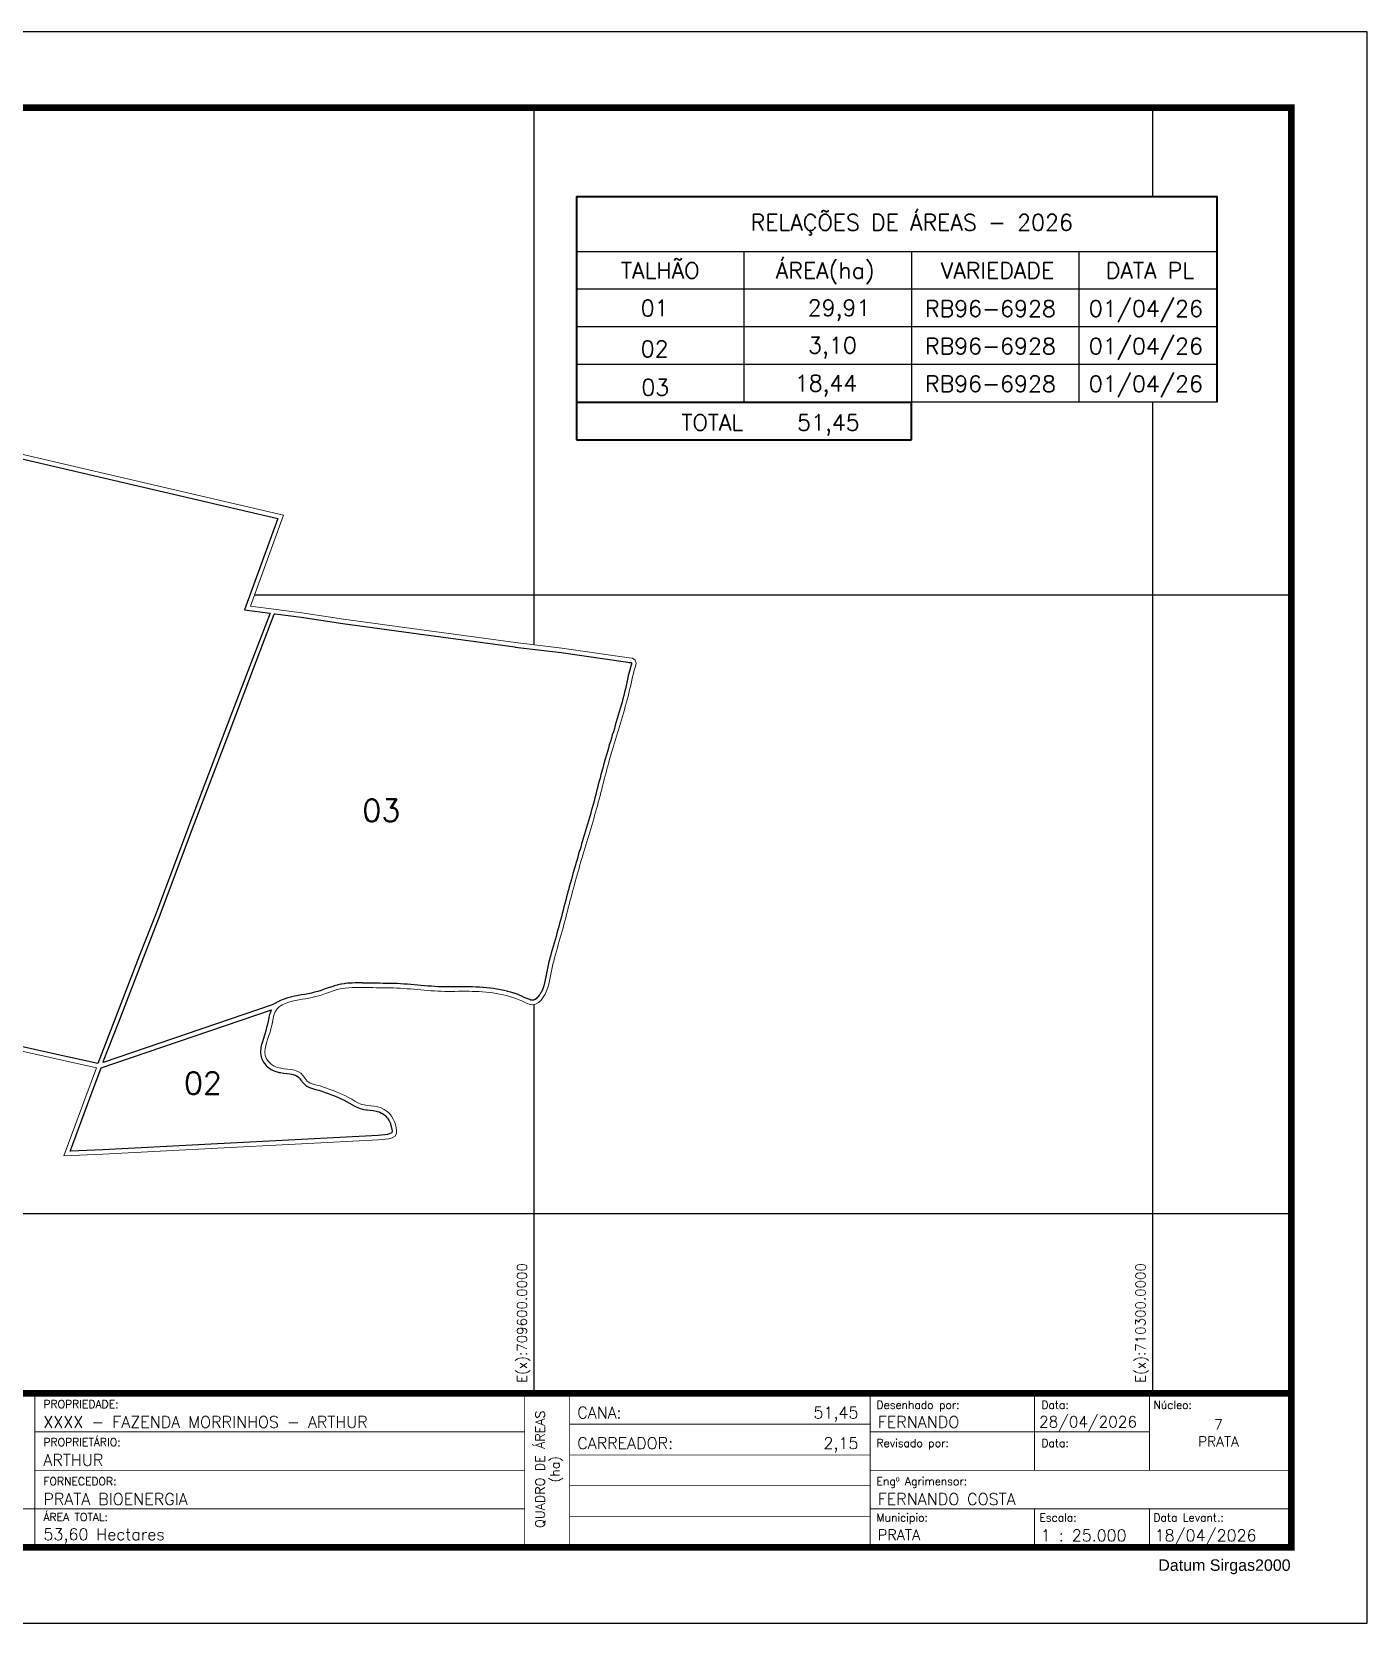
# Model space of a CAD drawing. Extents: x 707996 to 710543, y 7854286 to 7856087.
# Drawn here: x 709031 to 710543, y 7854286 to 7856087 of the extents above; entities that cross this region are included whole.
import ezdxf
from ezdxf.enums import TextEntityAlignment as Align

# ---------------------------------------------------------------- set-up
doc = ezdxf.new("R2010")
doc.units = 0
doc.linetypes.add('CONTINUO', pattern=[0])
doc.linetypes.add('LIN0', pattern=[0])
for name, color, linetype in [('011400xxxx', 1, 'Continuous'), ('011400xxxx001', 5, 'Continuous'), ('011400xxxx002', 5, 'Continuous'), ('011400xxxx003', 5, 'Continuous'), ('Legenda', 7, 'Continuous'), ('MALHA', 8, 'CONTINUO'), ('MARGEM', 7, 'CONTINUO'), ('Margen2', 5, 'Continuous'), ('texto', 7, 'Continuous')]:
    doc.layers.add(name, color=color, linetype=linetype)
doc.styles.add('marcelo', font='arial.ttf')
doc.styles.add('ROMANS', font='romans', dxfattribs={"height": 0.2})
doc.styles.add('SIMPLEX', font='simplex', dxfattribs={"height": 0.2})

msp = doc.modelspace()

# ---------------------------------------------------------------- linework, layer by layer
at = {"layer": '011400xxxx', "lineweight": 20}
msp.add_lwpolyline([(708962.5, 7854946.4), (709052.1, 7854926.3), (709104.7, 7854914.9), (709092.5, 7854882.3), (709067.5, 7854815.2), (709111.9, 7854817.1), (709234.6, 7854823.4), (709336.7, 7854828.7), (709423.6, 7854833.2), (709427.4, 7854833.5), (709431.2, 7854833.9), (709435.3, 7854834.5), (709439.4, 7854835.6), (709442.6, 7854837.6), (709444.1, 7854840.7), (709444.1, 7854844.7), (709443.3, 7854848.9), (709442.1, 7854852.9), (709440.5, 7854856.6), (709438.6, 7854860), (709436.3, 7854862.9), (709433.5, 7854865.5), (709430.2, 7854867.6), (709426.7, 7854869.3), (709422.9, 7854870.5), (709419, 7854871.2), (709415.1, 7854871.7), (709411.3, 7854872.1), (709407.5, 7854872.7), (709403.8, 7854873.8), (709400.3, 7854875.3), (709396.9, 7854877.1), (709393.5, 7854879.1), (709390, 7854881), (709386.6, 7854882.9), (709383.1, 7854884.6), (709379.5, 7854886.1), (709375.9, 7854887.6), (709372.3, 7854889), (709368.7, 7854890.4), (709365.1, 7854891.7), (709361.5, 7854893), (709357.8, 7854894.2), (709353.9, 7854895.2), (709350, 7854896.2), (709346.4, 7854897.5), (709343.2, 7854899.6), (709340.8, 7854902.6), (709338.5, 7854905.8), (709335.8, 7854908.6), (709332.6, 7854910.6), (709328.9, 7854912), (709324.9, 7854912.8), (709320.9, 7854913.4), (709316.9, 7854913.8), (709313.1, 7854914.3), (709309.3, 7854915.2), (709305.7, 7854916.6), (709302.4, 7854918.9), (709299.5, 7854921.7), (709297.2, 7854925), (709295.7, 7854928.7), (709295.2, 7854932.5), (709295.6, 7854936.3), (709296.4, 7854940.2), (709297.5, 7854944), (709298.7, 7854947.8), (709299.8, 7854951.5), (709301, 7854955.1), (709302, 7854958.8), (709302.9, 7854962.6), (709303.7, 7854966.5), (709304.5, 7854970.5), (709305.5, 7854974.4), (709306.8, 7854978), (709308.7, 7854981.2), (709311.4, 7854983.8), (709314.7, 7854985.9), (709318.3, 7854987.6), (709322.2, 7854988.9), (709326.1, 7854990), (709329.9, 7854990.8), (709333.7, 7854991.6), (709337.5, 7854992.3), (709341.3, 7854993), (709345, 7854993.7), (709348.8, 7854994.5), (709352.6, 7854995.4), (709356.4, 7854996.4), (709360.1, 7854997.5), (709363.8, 7854998.8), (709367.5, 7855000.1), (709371.2, 7855001.4), (709374.9, 7855002.6), (709378.6, 7855003.6), (709382.3, 7855004.4), (709386.1, 7855005), (709390, 7855005.4), (709393.9, 7855005.7), (709397.7, 7855005.8), (709401.7, 7855005.8), (709405.6, 7855005.8), (709409.5, 7855005.7), (709413.4, 7855005.6), (709417.4, 7855005.5), (709421.3, 7855005.4), (709425.1, 7855005.4), (709429, 7855005.3), (709432.9, 7855005.3), (709436.8, 7855005.2), (709440.6, 7855005.1), (709444.5, 7855005), (709448.4, 7855004.8), (709452.2, 7855004.6), (709456.1, 7855004.3), (709460, 7855004), (709463.9, 7855003.7), (709467.7, 7855003.4), (709471.6, 7855003), (709475.5, 7855002.7), (709479.3, 7855002.3), (709483.2, 7855002), (709487.1, 7855001.8), (709491, 7855001.5), (709494.8, 7855001.4), (709498.7, 7855001.3), (709502.6, 7855001.3), (709506.4, 7855001.3), (709510.3, 7855001.3), (709514.2, 7855001.4), (709518.1, 7855001.4), (709522, 7855001.4), (709525.9, 7855001.4), (709529.9, 7855001.3), (709533.8, 7855001.2), (709537.7, 7855001), (709541.6, 7855000.7), (709545.5, 7855000.4), (709549.4, 7855000), (709553.3, 7854999.5), (709557.1, 7854998.9), (709560.9, 7854998.2), (709564.7, 7854997.4), (709568.4, 7854996.5), (709572, 7854995.6), (709575.7, 7854994.4), (709579.3, 7854993.2), (709583, 7854991.7), (709586.7, 7854990), (709590.5, 7854988.2), (709594.3, 7854986.8), (709598, 7854986.2), (709601.5, 7854986.7), (709604.7, 7854988.5), (709607.7, 7854991.2), (709610.3, 7854994.6), (709612.4, 7854998.2), (709614.1, 7855001.9), (709615.4, 7855005.6), (709616.5, 7855009.4), (709617.3, 7855013.1), (709618, 7855016.9), (709618.7, 7855020.6), (709619.5, 7855024.4), (709620.3, 7855028.1), (709621.2, 7855031.9), (709622.1, 7855035.6), (709623.1, 7855039.4), (709624.1, 7855043.1), (709625.1, 7855046.9), (709626.2, 7855050.6), (709627.3, 7855054.4), (709628.4, 7855058.1), (709629.5, 7855061.9), (709630.5, 7855065.6), (709631.6, 7855069.4), (709632.6, 7855073.2), (709633.7, 7855076.9), (709634.7, 7855080.7), (709635.7, 7855084.4), (709636.6, 7855088.2), (709637.6, 7855091.9), (709638.6, 7855095.7), (709639.6, 7855099.4), (709640.5, 7855103.2), (709641.5, 7855106.9), (709642.5, 7855110.7), (709643.5, 7855114.4), (709644.5, 7855118.2), (709645.5, 7855121.9), (709646.5, 7855125.7), (709647.6, 7855129.4), (709648.6, 7855133.1), (709649.7, 7855136.9), (709650.8, 7855140.6), (709651.8, 7855144.3), (709652.9, 7855148.1), (709654, 7855151.8), (709655.1, 7855155.5), (709656.2, 7855159.2), (709657.4, 7855163), (709658.5, 7855166.7), (709659.6, 7855170.4), (709660.7, 7855174.1), (709661.8, 7855177.8), (709662.9, 7855181.6), (709664.1, 7855185.3), (709665.2, 7855189), (709666.2, 7855192.7), (709667.3, 7855196.4), (709668.4, 7855200.2), (709669.4, 7855203.9), (709670.5, 7855207.7), (709671.5, 7855211.4), (709672.5, 7855215.2), (709673.5, 7855218.9), (709674.5, 7855222.7), (709675.4, 7855226.4), (709676.4, 7855230.2), (709677.4, 7855234), (709678.3, 7855237.7), (709679.3, 7855241.5), (709680.3, 7855245.2), (709681.3, 7855249), (709682.3, 7855252.7), (709683.3, 7855256.5), (709684.4, 7855260.2), (709685.4, 7855263.9), (709686.5, 7855267.6), (709687.6, 7855271.4), (709688.7, 7855275.1), (709689.8, 7855278.8), (709690.9, 7855282.5), (709692.1, 7855286.2), (709693.2, 7855290), (709694.3, 7855293.7), (709695.5, 7855297.4), (709696.6, 7855301.1), (709697.7, 7855304.9), (709698.8, 7855308.6), (709699.9, 7855312.4), (709701, 7855316.1), (709702.1, 7855319.9), (709703.1, 7855323.6), (709704.2, 7855327.4), (709705.2, 7855331.1), (709706.2, 7855334.9), (709707.1, 7855338.6), (709708, 7855342.3), (709708.9, 7855346.1), (709709.7, 7855349.8), (709710.5, 7855353.6), (709711.4, 7855357.3), (709712.3, 7855361.1), (709713.3, 7855364.9), (709714.6, 7855368.7), (709715.5, 7855372.5), (709714.4, 7855376.2), (709711.2, 7855378.5), (709707.3, 7855378.6), (709631.4, 7855389.7), (709578.9, 7855395.9), (709520.2, 7855403.9), (709469.9, 7855410.7), (709384.2, 7855422.4), (709337.2, 7855429.6), (709279.1, 7855437.2), (709316.3, 7855540), (709102.4, 7855589.8), (708882.2, 7855641.1)], dxfattribs=at)
at = {"layer": '011400xxxx001'}
msp.add_lwpolyline([(708885.3, 7855635.2), (709101.2, 7855584.9), (709309.7, 7855536.4), (709272.3, 7855433.1), (709301, 7855429.3), (709277.8, 7855368.5), (709250, 7855295.6), (709208.7, 7855187.4), (709172, 7855089.6), (709153.1, 7855041.2), (709124.8, 7854967.6), (709106, 7854919.7), (709106, 7854919.7), (709053.1, 7854931.2), (708963.6, 7854951.3)], dxfattribs=at)
at = {"layer": '011400xxxx002'}
msp.add_lwpolyline([(709074.9, 7854820.6), (709075.1, 7854821.2), (709097.2, 7854880.5), (709109.9, 7854914.6), (709302.6, 7854980.5), (709301.8, 7854978.8), (709301, 7854976.7), (709300.5, 7854975), (709299.7, 7854971.9), (709299.6, 7854971.2), (709298.9, 7854967.6), (709298.1, 7854964), (709297.2, 7854960.3), (709296.2, 7854956.7), (709295.1, 7854953), (709293.9, 7854949.3), (709293.9, 7854949.2), (709292.8, 7854945.6), (709292.7, 7854945.4), (709291.7, 7854941.9), (709291.5, 7854941), (709290.8, 7854938.1), (709290.5, 7854936.1), (709290.3, 7854934), (709290.4, 7854930.8), (709290.6, 7854929.3), (709291.5, 7854925.6), (709292.1, 7854924.2), (709293.7, 7854921.3), (709294.8, 7854919.7), (709296.7, 7854917.5), (709298.2, 7854915.9), (709300.4, 7854914.2), (709302.2, 7854913), (709304.7, 7854911.7), (709306.6, 7854910.9), (709309, 7854910.1), (709311.5, 7854909.5), (709312.9, 7854909.3), (709316.1, 7854908.8), (709316.6, 7854908.8), (709320.1, 7854908.4), (709323.5, 7854908), (709327.1, 7854907.2), (709328, 7854907), (709329.7, 7854906.3), (709331, 7854905.7), (709331.9, 7854905.2), (709333.3, 7854904), (709334.2, 7854903), (709334.9, 7854902.2), (709336.5, 7854900), (709337.2, 7854899.1), (709338.5, 7854897.6), (709341.7, 7854894.6), (709342.6, 7854894.1), (709345.8, 7854892.4), (709347.9, 7854891.7), (709349.2, 7854891.3), (709352.5, 7854890.4), (709356.1, 7854889.4), (709359.7, 7854888.3), (709363.3, 7854887), (709366.9, 7854885.7), (709370.5, 7854884.3), (709374, 7854883), (709377.4, 7854881.6), (709380.8, 7854880.1), (709384.1, 7854878.5), (709387.4, 7854876.8), (709390.9, 7854874.8), (709394.2, 7854872.9), (709394.7, 7854872.6), (709397.6, 7854871.1), (709398.7, 7854870.5), (709401.3, 7854869.4), (709403.1, 7854868.8), (709405.6, 7854868.1), (709407.2, 7854867.7), (709410.2, 7854867.2), (709411, 7854867.1), (709414.5, 7854866.8), (709417.8, 7854866.4), (709421.3, 7854865.7), (709422.1, 7854865.5), (709424.4, 7854864.8), (709425.3, 7854864.4), (709427.3, 7854863.5), (709428.2, 7854863), (709429.9, 7854861.9), (709430.9, 7854861.1), (709432.2, 7854859.9), (709433, 7854859), (709434.1, 7854857.6), (709434.7, 7854856.7), (709435.8, 7854854.8), (709436.2, 7854854), (709437.2, 7854851.6), (709437.5, 7854850.9), (709438.2, 7854848.3), (709439, 7854844.8), (709439.1, 7854843.5), (709439.1, 7854842.7), (709439, 7854841.9), (709438.9, 7854841.6), (709438.6, 7854841), (709438.2, 7854840.8), (709436.4, 7854840), (709434.7, 7854839.5), (709433.9, 7854839.3), (709431, 7854838.9), (709427.1, 7854838.5), (709423.4, 7854838.2), (709336.5, 7854833.7), (709234.3, 7854828.4), (709111.7, 7854822.1), (709075.5, 7854820.5), (709074.9, 7854820.6)], close=True, dxfattribs=at)
at = {"layer": '011400xxxx003'}
msp.add_lwpolyline([(709303.6, 7854986.1), (709112, 7854920.6), (709112.5, 7854922.6), (709129.4, 7854965.8), (709129.4, 7854965.8), (709157.7, 7855039.3), (709176.6, 7855087.7), (709176.7, 7855087.9), (709213.4, 7855185.6), (709254.7, 7855293.8), (709282.5, 7855366.7), (709305.9, 7855428.1), (709305.9, 7855428.1), (709306, 7855428.4), (709306.1, 7855428.6), (709306.8, 7855428.6), (709336.4, 7855424.7), (709383.3, 7855417.5), (709383.6, 7855417.4), (709469.2, 7855405.8), (709519.5, 7855398.9), (709578.1, 7855391), (709578.4, 7855390.9), (709630.5, 7855384.8), (709706.1, 7855373.8), (709707.6, 7855373.6), (709708.8, 7855373.6), (709709.5, 7855373.5), (709709.5, 7855373.5), (709710, 7855373), (709710.1, 7855372.8), (709710.3, 7855372.3), (709710.2, 7855371.7), (709709.9, 7855370.5), (709708.6, 7855366.5), (709708.5, 7855366), (709707.5, 7855362.6), (709707.4, 7855362.1), (709706.5, 7855358.6), (709706.5, 7855358.3), (709705.6, 7855354.7), (709705.6, 7855354.6), (709704.8, 7855350.9), (709704, 7855347.3), (709703.2, 7855343.6), (709702.3, 7855339.9), (709701.3, 7855336.2), (709700.4, 7855332.4), (709699.4, 7855328.7), (709698.3, 7855325), (709697.3, 7855321.3), (709696.2, 7855317.5), (709695.1, 7855313.8), (709694, 7855310.1), (709692.9, 7855306.3), (709691.8, 7855302.6), (709690.7, 7855298.9), (709689.6, 7855295.1), (709688.4, 7855291.4), (709687.3, 7855287.7), (709686.2, 7855284), (709686.2, 7855284), (709685, 7855280.3), (709685, 7855280.2), (709683.9, 7855276.5), (709683.9, 7855276.5), (709682.8, 7855272.8), (709682.8, 7855272.8), (709681.7, 7855269.1), (709681.7, 7855269), (709680.6, 7855265.3), (709680.6, 7855265.3), (709679.6, 7855261.6), (709679.5, 7855261.5), (709678.5, 7855257.8), (709678.5, 7855257.8), (709677.5, 7855254.1), (709677.5, 7855254), (709676.5, 7855250.3), (709676.5, 7855250.2), (709675.5, 7855246.5), (709675.5, 7855246.5), (709674.5, 7855242.7), (709674.5, 7855242.7), (709673.5, 7855239), (709673.5, 7855239), (709672.5, 7855235.2), (709671.6, 7855231.4), (709670.6, 7855227.7), (709669.6, 7855223.9), (709668.7, 7855220.2), (709667.7, 7855216.5), (709666.7, 7855212.7), (709665.7, 7855209), (709664.6, 7855205.3), (709663.6, 7855201.6), (709662.5, 7855197.9), (709661.4, 7855194.1), (709660.4, 7855190.4), (709659.3, 7855186.7), (709658.2, 7855183), (709657, 7855179.3), (709655.9, 7855175.6), (709654.8, 7855171.8), (709653.7, 7855168.1), (709652.6, 7855164.4), (709652.6, 7855164.4), (709651.5, 7855160.7), (709651.4, 7855160.7), (709650.3, 7855157), (709650.3, 7855156.9), (709649.2, 7855153.2), (709649.2, 7855153.2), (709648.1, 7855149.5), (709648.1, 7855149.5), (709647, 7855145.8), (709647, 7855145.7), (709646, 7855142), (709646, 7855142), (709644.9, 7855138.3), (709644.9, 7855138.2), (709643.8, 7855134.5), (709643.8, 7855134.5), (709642.8, 7855130.8), (709642.8, 7855130.7), (709641.7, 7855127), (709641.7, 7855127), (709640.7, 7855123.3), (709640.7, 7855123.2), (709639.7, 7855119.5), (709639.7, 7855119.5), (709638.7, 7855115.8), (709638.6, 7855115.7), (709637.7, 7855112), (709637.6, 7855111.9), (709636.7, 7855108.2), (709636.7, 7855108.2), (709635.7, 7855104.5), (709635.7, 7855104.4), (709634.7, 7855100.7), (709633.7, 7855096.9), (709632.8, 7855093.2), (709631.8, 7855089.5), (709630.8, 7855085.7), (709629.8, 7855082), (709628.8, 7855078.2), (709627.8, 7855074.5), (709626.8, 7855070.8), (709625.7, 7855067), (709624.7, 7855063.3), (709623.6, 7855059.5), (709622.5, 7855055.8), (709622.5, 7855055.8), (709621.4, 7855052), (709621.4, 7855052), (709620.3, 7855048.3), (709620.3, 7855048.2), (709619.3, 7855044.5), (709619.3, 7855044.4), (709618.3, 7855040.7), (709618.2, 7855040.6), (709617.3, 7855036.9), (709617.2, 7855036.8), (709616.3, 7855033.1), (709616.3, 7855032.9), (709615.4, 7855029.3), (709615.4, 7855029.1), (709614.6, 7855025.5), (709614.5, 7855025.3), (709613.8, 7855021.7), (709613.8, 7855021.4), (709613.1, 7855017.8), (709612.4, 7855014.3), (709611.7, 7855010.9), (709610.8, 7855007.6), (709609.6, 7855004.3), (709608.1, 7855000.8), (709607.8, 7855000.2), (709606.3, 7854997.8), (709605.8, 7854997), (709604.4, 7854995.1), (709603.5, 7854994.2), (709602.5, 7854993.2), (709601, 7854992.1), (709600.4, 7854991.8), (709599.8, 7854991.6), (709599.2, 7854991.4), (709598.6, 7854991.3), (709598, 7854991.3), (709597.4, 7854991.3), (709596.3, 7854991.5), (709595, 7854991.9), (709592.9, 7854992.7), (709588.8, 7854994.5), (709585.3, 7854996.1), (709584.7, 7854996.4), (709581.4, 7854997.7), (709580.8, 7854998), (709577.5, 7854999.1), (709576.9, 7854999.3), (709573.7, 7855000.3), (709573.2, 7855000.4), (709569.8, 7855001.3), (709569.4, 7855001.4), (709565.9, 7855002.3), (709565.5, 7855002.3), (709562, 7855003.1), (709561.7, 7855003.1), (709558.1, 7855003.8), (709557.7, 7855003.8), (709554.1, 7855004.4), (709553.8, 7855004.4), (709550.2, 7855004.9), (709549.8, 7855004.9), (709546.2, 7855005.3), (709545.9, 7855005.4), (709542.2, 7855005.7), (709541.9, 7855005.7), (709538.1, 7855006), (709537.9, 7855006), (709534.1, 7855006.2), (709533.9, 7855006.2), (709530.1, 7855006.3), (709529.9, 7855006.3), (709526.1, 7855006.4), (709525.9, 7855006.4), (709522.1, 7855006.4), (709521.9, 7855006.4), (709518.1, 7855006.4), (709518, 7855006.4), (709514.2, 7855006.4), (709514.1, 7855006.4), (709510.3, 7855006.3), (709506.4, 7855006.3), (709502.7, 7855006.3), (709498.9, 7855006.3), (709495.1, 7855006.4), (709491.3, 7855006.5), (709487.5, 7855006.7), (709483.7, 7855007), (709479.8, 7855007.3), (709475.9, 7855007.6), (709472.1, 7855008), (709468.2, 7855008.3), (709468.2, 7855008.3), (709464.3, 7855008.7), (709464.3, 7855008.7), (709460.4, 7855009), (709460.3, 7855009), (709456.5, 7855009.3), (709456.4, 7855009.3), (709452.6, 7855009.6), (709452.5, 7855009.6), (709448.7, 7855009.8), (709448.5, 7855009.8), (709444.8, 7855010), (709444.6, 7855010), (709440.8, 7855010.1), (709440.7, 7855010.1), (709436.9, 7855010.2), (709436.8, 7855010.2), (709433, 7855010.3), (709433, 7855010.3), (709429.1, 7855010.3), (709429.1, 7855010.3), (709425.2, 7855010.4), (709421.3, 7855010.4), (709417.5, 7855010.5), (709413.6, 7855010.6), (709409.6, 7855010.7), (709409.6, 7855010.7), (709405.8, 7855010.7), (709405.6, 7855010.8), (709401.8, 7855010.8), (709401.6, 7855010.8), (709397.9, 7855010.8), (709397.5, 7855010.8), (709393.9, 7855010.7), (709393.4, 7855010.7), (709389.9, 7855010.4), (709389.2, 7855010.4), (709385.9, 7855010), (709385.1, 7855009.9), (709381.8, 7855009.4), (709381, 7855009.3), (709377.8, 7855008.6), (709376.9, 7855008.4), (709373.7, 7855007.5), (709373.1, 7855007.3), (709369.7, 7855006.2), (709369.4, 7855006.1), (709365.8, 7855004.8), (709365.8, 7855004.8), (709362.3, 7855003.6), (709358.8, 7855002.4), (709355.2, 7855001.3), (709351.5, 7855000.3), (709347.9, 7854999.4), (709344.1, 7854998.6), (709340.4, 7854997.9), (709336.6, 7854997.2), (709332.9, 7854996.5), (709332.7, 7854996.5), (709329.1, 7854995.8), (709328.7, 7854995.7), (709325.2, 7854994.9), (709324.6, 7854994.7), (709321.2, 7854993.8), (709320.2, 7854993.5), (709317.1, 7854992.5), (709316.7, 7854992.3), (709312.9, 7854990.8), (709303.6, 7854986.1)], close=True, dxfattribs=at)
at = {"layer": 'MALHA'}
for points in [[(709600, 7855393.4), (709600, 7856001.3)], [(710300, 7855900.3), (710300, 7856001.3)], [(710300, 7854546.4), (710300, 7855668)], [(709283.8, 7855450), (710456.9, 7855450)], [(709600, 7854546.4), (709600, 7854986.5)], [(708081.7, 7854750), (710456.9, 7854750)]]:
    msp.add_lwpolyline(points, dxfattribs=at)
at = {"layer": 'MARGEM', "color": 174, "linetype": 'LIN0', "flags": 128}
msp.add_lwpolyline([(710542.7, 7856087.1), (707995.9, 7856087.1), (707995.9, 7854286.3), (710542.7, 7854286.3)], close=True, dxfattribs=at)
at = {"layer": 'MARGEM', "color": 174, "linetype": 'LIN0', "const_width": 7.79, "flags": 128}
for points in [[(710456.9, 7856001.3), (708081.7, 7856001.3), (708081.7, 7854372.1), (710456.9, 7854372.1)], [(708827.7, 7854546.4), (710456.9, 7854546.4), (710456.9, 7854372.1), (708827.7, 7854372.1)]]:
    msp.add_lwpolyline(points, close=True, dxfattribs=at)
at = {"layer": 'MARGEM', "color": 174, "linetype": 'LIN0', "const_width": 0.866, "flags": 128}
for points in [[(709034.9, 7854546.4), (709034.9, 7854372.1)], [(709589.3, 7854546.4), (709589.3, 7854374.2)], [(709640.1, 7854546.4), (709640.1, 7854374.2)], [(709980.2, 7854546.4), (709980.2, 7854374.2)], [(710166.2, 7854459.2), (710166.2, 7854546.4)], [(710296.3, 7854459.2), (710296.3, 7854546.4)], [(709640.1, 7854511.5), (709980.2, 7854511.5)], [(709034.9, 7854502.8), (709589.3, 7854502.8)], [(709980.2, 7854502.8), (710296.3, 7854502.8)], [(709640.1, 7854476.7), (709980.2, 7854476.7)], [(709034.9, 7854459.2), (709589.3, 7854459.2)], [(709980.2, 7854459.2), (710457.1, 7854459.2)], [(709640.1, 7854441.8), (709980.2, 7854441.8)], [(708827.7, 7854415.7), (709589.3, 7854415.7)], [(709640.1, 7854406.9), (709980.2, 7854406.9)], [(709980.2, 7854415.7), (710457, 7854415.7)], [(710166.2, 7854415.7), (710166.2, 7854372.5)], [(710296.3, 7854415.7), (710296.3, 7854372.5)]]:
    msp.add_lwpolyline(points, dxfattribs=at)
at = {"layer": 'Margen2', "color": 7, "linetype": 'ByBlock', "lineweight": 40}
for p, q in [((709647.8, 7855668), (710026.9, 7855668)), ((709647.8, 7855625.5), (710026.9, 7855625.5))]:
    msp.add_line(p, q, dxfattribs=at)
for points in [[(710372.8, 7855668), (710372.8, 7855900.3), (709647.8, 7855900.3), (709647.8, 7855668)], [(709647.8, 7855668), (709647.8, 7855625.5)], [(710026.9, 7855625.5), (710026.9, 7855668)]]:
    msp.add_lwpolyline(points, dxfattribs=at)
at = {"layer": 'texto', "color": 7, "linetype": 'Continuous'}
for p, q in [((710372.8, 7855838.2), (709647.8, 7855838.2)), ((709837.4, 7855838.2), (709837.4, 7855668)), ((710026.9, 7855838.2), (710026.9, 7855668)), ((710216.5, 7855838.2), (710216.5, 7855668)), ((710372.8, 7855795.7), (709647.8, 7855795.7)), ((710372.8, 7855753.1), (709647.8, 7855753.1)), ((710372.8, 7855710.6), (709647.8, 7855710.6)), ((710372.8, 7855668), (709647.8, 7855668))]:
    msp.add_line(p, q, dxfattribs=at)

# ---------------------------------------------------------------- texts
at = {"layer": 'Legenda', "color": 7, "style": 'SIMPLEX'}
for s, p in [('01', (709720.6, 7855765.3)), ('29,91', (709909.5, 7855765.6)), ('RB96-6928', (710042.3, 7855764.7)), ('01/04/26', (710227.7, 7855764.7)), ('02', (709720.5, 7855719.1)), ('3,10', (709910, 7855723.2)), ('RB96-6928', (710042.3, 7855722.2)), ('01/04/26', (710227.7, 7855722.2)), ('01/04/26', (710227.7, 7855679.6)), ('03', (709721.2, 7855675.6)), ('18,44', (709894.8, 7855680.2)), ('RB96-6928', (710042.3, 7855679.6))]:
    msp.add_text(s, height=18.37, dxfattribs=at).set_placement(p)
at = {"layer": 'MALHA', "linetype": 'CONTINUO', "char_height": 11.148, "width": 133.351, "attachment_point": 7, "rotation": 90, "style": 'ROMANS'}
for s, insert in [('E(x):709600.0000', (709595.4, 7854558.1)), ('E(x):710300.0000', (710295.4, 7854558.1))]:
    msp.add_mtext(s, dxfattribs=dict(at, insert=insert))
at = {"layer": 'texto', "color": 7, "linetype": 'Continuous', "style": 'SIMPLEX'}
for s, height, p in [('RELAÇÕES DE ÁREAS - 2026', 18.375, (710027.3, 7855871.4)), ('TALHÃO', 18.37, (709742.6, 7855817)), ('ÁREA(ha)', 18.37, (709929.3, 7855817)), ('VARIEDADE', 18.37, (710124.3, 7855817)), ('DATA PL', 18.37, (710296.9, 7855817))]:
    msp.add_text(s, height=height, dxfattribs=at).set_placement(p, align=Align.MIDDLE_CENTER)
msp.add_text('TOTAL    51,45', height=18.375, dxfattribs=at).set_placement((709968.4, 7855635.8), align=Align.RIGHT)
at = {"layer": 'texto', "linetype": 'Continuous', "style": 'SIMPLEX'}
for s, height, p in [('03', 25, (709405.5, 7855218.6)), ('02', 25, (709203.6, 7854910)), ('CANA:', 13.18, (709648.7, 7854531.2)), ('XXXX - FAZENDA MORRINHOS - ARTHUR', 13.176, (709044.6, 7854520.5)), ('FERNANDO', 13.18, (709988.9, 7854520.5)), ('28/04/2026', 12.69, (710171.3, 7854520.5)), ('CARREADOR:', 13.18, (709648.7, 7854496.6)), ('ARTHUR', 13.18, (709044.6, 7854477.5)), ('PRATA BIOENERGIA', 13.176, (709044.6, 7854433.3)), ('FERNANDO COSTA', 13.176, (709988.9, 7854433.3)), ('53,60 Hectares', 13.176, (709044.6, 7854393.5)), ('PRATA', 11.9, (709988.9, 7854392.2)), ('1 : 25.000', 13.18, (710173.3, 7854392.2)), ('18/04/2026', 13.18, (710302.2, 7854392.2))]:
    msp.add_text(s, height=height, dxfattribs=at).set_placement(p, align=Align.TOP_LEFT)
at = {"layer": 'texto', "linetype": 'Continuous', "lineweight": 9}
for s, height, style, p in [('PROPRIEDADE:', 8.926, 'SIMPLEX', (709044.6, 7854538.6)), ('Desenhado por:', 8.926, 'SIMPLEX', (709987.4, 7854537.8)), ('Data:', 8.93, 'SIMPLEX', (710174, 7854537.8)), ('Núcleo:', 8.93, 'SIMPLEX', (710300.8, 7854537.8)), ('PROPRIETÁRIO:', 8.926, 'SIMPLEX', (709044.6, 7854495.6)), ('Revisado por:', 8.926, 'SIMPLEX', (709987.4, 7854494.6)), ('Data:', 8.93, 'SIMPLEX', (710174, 7854494.6)), ('FORNECEDOR:', 8.926, 'SIMPLEX', (709044.6, 7854451.4)), ('Engº Agrimensor:', 8.926, 'SIMPLEX', (709987.4, 7854451.4)), ('ÁREA TOTAL:', 8.926, 'SIMPLEX', (709044.6, 7854410.9)), ('Municipio:', 8.93, 'SIMPLEX', (709987.4, 7854410.3)), ('Escala:', 8.93, 'SIMPLEX', (710171.8, 7854410.3)), ('Data Levant.:', 8.926, 'SIMPLEX', (710300.8, 7854410.3)), ('Datum Sirgas2000', 12.942, 'marcelo', (710306.3, 7854358.5))]:
    msp.add_text(s, height=height, dxfattribs=dict(at, style=style)).set_placement(p, align=Align.TOP_LEFT)
at = {"layer": 'texto', "linetype": 'Continuous', "style": 'SIMPLEX'}
for s, p in [('51,45', (709966.9, 7854531.2)), ('2,15', (709966.9, 7854496.6))]:
    msp.add_text(s, height=13.18, dxfattribs=at).set_placement(p, align=Align.TOP_RIGHT)
for s, height, p in [('QUADRO DE ÁREAS', 10.541, (709606.6, 7854460.5)), ('(ha)', 10.54, (709623.5, 7854460.5))]:
    msp.add_text(s, height=height, rotation=90, dxfattribs=at).set_placement(p, align=Align.MIDDLE_CENTER)
for s, height, p in [('7', 11.5, (710374.3, 7854516.9)), ('PRATA', 11.48, (710374.3, 7854497.6))]:
    msp.add_text(s, height=height, dxfattribs=at).set_placement(p, align=Align.TOP_CENTER)

doc.saveas('drawing.dxf')
